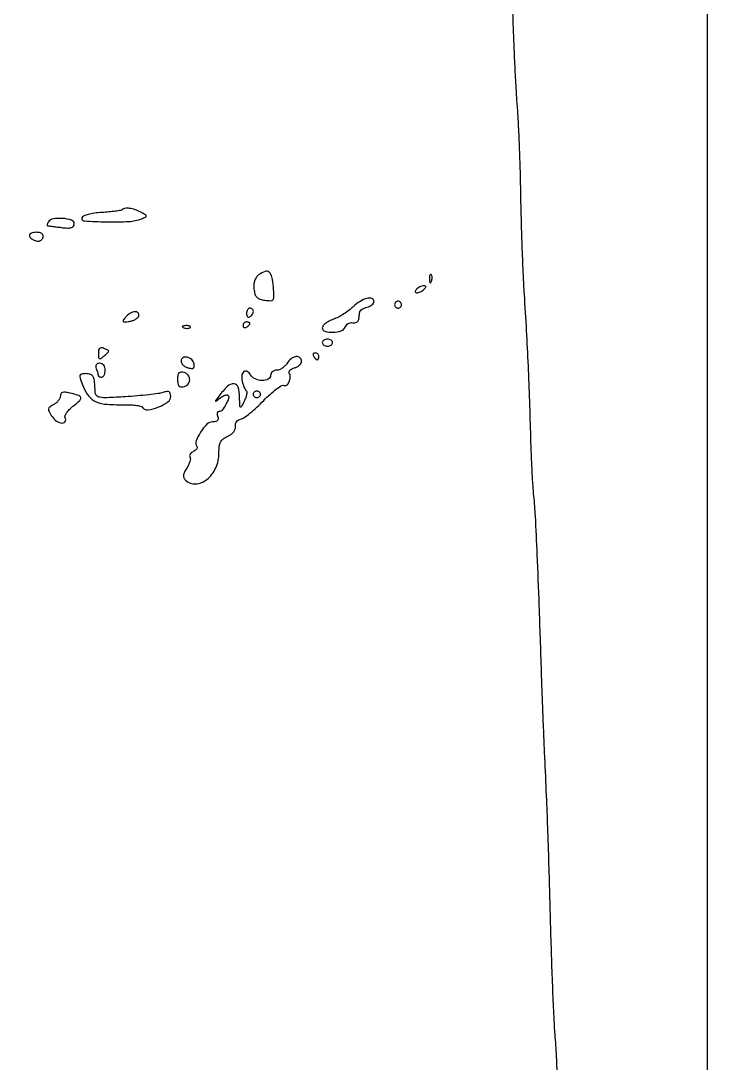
# Model space of a CAD drawing. Extents: x 0 to 4160, y 0 to 3120.
# Drawn here: x 3960.5 to 4160, y 1369 to 1671.3 of the extents above; entities that cross this region are included whole.
import ezdxf

# ---------------------------------------------------------------- set-up
doc = ezdxf.new("R2010")
doc.units = 0

msp = doc.modelspace()

# ---------------------------------------------------------------- linework, layer by layer
for points in [[(4159.499279, 606.274193, 0.000001), (4159.667734, 974.478125, 0.000057), (4159.806661, 1380.08378, 0.000034), (4159.883999, 1862.25), (4160, 3120), (3296.563358, 3120), (2433.126717, 3120)], [(757.647081, 3119.740147, 0.000002), (520.492565, 3119.487217, 0.4139)], [(1964.75, 0.149832, 0.000016), (2717.930904, 0.232101, 0.000028), (3351.473438, 0.357111)], [(4102.692355, 1689.922738, 0.000015), (4102.918679, 1683.178125, 0.000015), (4103.159615, 1676.011054, 0.00002), (4103.378955, 1669.5, 0.00233), (4103.623374, 1663.133997, 0.001975), (4103.939576, 1656.409375, 0.001991), (4104.276292, 1650.284449, 0.005587), (4104.577022, 1646, -0.008213), (4104.862555, 1641.60146, -0.002572), (4105.148138, 1635.003125, -0.002569), (4105.39126, 1627.631936, -0.002839), (4105.549285, 1620.5, 0.00276), (4105.710983, 1613.149658, 0.002113), (4105.966078, 1605.115625, 0.002136), (4106.268792, 1597.597029, 0.005054), (4106.574808, 1592, -0.002372), (4107.207195, 1581.470119, -0.00261), (4107.71811, 1571.264748, -0.002609), (4108.12259, 1561.052013, -0.002368), (4108.435354, 1550.5, 0.003678), (4108.585424, 1545.848633, 0.003181), (4108.80991, 1540.96875, 0.003202), (4109.069825, 1536.548579, 0.009314), (4109.325791, 1533.5, -0.012602), (4109.780871, 1527.616305, -0.002221), (4110.30764, 1516.546041, -0.002012), (4110.885695, 1501.762789, -0.000925), (4111.525591, 1482.5, 0.001344), (4111.716259, 1476.90165, 0.000697), (4111.98287, 1469.9125, 0.000693), (4112.276711, 1462.733842, 0.001056), (4112.553724, 1456.5, -0.001024), (4113.055346, 1445.227785, -0.002007), (4113.400289, 1436.251701, -0.001399), (4113.742666, 1425.420375, -0.000276), (4114.291432, 1406, 0.001745), (4114.576194, 1396.872524, 0.001933), (4114.916314, 1388.053125, 0.001791), (4115.262645, 1380.528588, 0.009995), (4115.543351, 1376.5, -0.007096), (4115.776028, 1373.418441, -0.004968), (4115.954374, 1369.940625, -0.005012), (4116.058748, 1366.604477, -0.010404)], [(4122.573317, 1206.481896, 0.000001), (4122.704968, 1203.590889, 0.000001), (4122.849613, 1200.414719, 0.000001), (4122.98668, 1197.405154, -0.00903)]]:
    msp.add_lwpolyline(points, format="xyb")
for points in [[(3989.877177, 1616.543844, -0.157632), (3989.498674, 1616.350286, -0.006506), (3987.971745, 1616.124189, -0.010754), (3986.129417, 1615.916072, -0.00737), (3984.031159, 1615.75579, 0.019464), (3981.889303, 1615.539972, 0.030276), (3980.070807, 1615.171573, 0.031707), (3978.707594, 1614.714056, 0.21886), (3978.237316, 1614.211947, 0.494067), (3978.865927, 1613.285234, 0.009916), (3985.402986, 1613.042238, 0.016646), (3991.892397, 1613.145853, 0.080977), (3995.477696, 1613.913242, 0.012363), (3996.728697, 1614.438008, 0.321454), (3996.902749, 1614.737228, 0.242607), (3996.691871, 1615.06535, 0.008042), (3995.293437, 1615.842957, 0.039255), (3993.646878, 1616.56434, 0.051487), (3992.049853, 1616.940923, 0.061397), (3990.713802, 1616.949006, 0.168778)], [(3968.5, 1613, 0.024242), (3968.285102, 1612.611357, 0.043977), (3968.154287, 1612.272811, 0.062825), (3968.115685, 1612.026319, 0.357665), (3968.190983, 1611.928717, 0.023798), (3968.418805, 1611.887467, 0.000544), (3969.510789, 1611.744207, 0.001216), (3970.790646, 1611.580881, 0.000824), (3972.25, 1611.400696, 0.017613), (3974.133657, 1611.238346, 0.08244), (3975.211188, 1611.361453, 0.173621), (3975.78097, 1611.770015, 0.152389), (3976, 1612.47198, 0.3277), (3975.217578, 1613.537589, 0.058522), (3972.640089, 1614.025806, 0.055553), (3969.880713, 1613.913425, 0.219823)], [(3963, 1609.106989, 0.218907), (3963.3552, 1608.334562, 0.081579), (3964.400699, 1607.699345, 0.081237), (3965.598661, 1607.430132, 0.214275), (3966.402234, 1607.735568, 0.104297), (3966.952019, 1608.579208, 0.235241), (3966.883473, 1609.319195, 0.186855), (3966.20484, 1609.83178, 0.069473), (3965, 1610, 0.042713), (3964.234328, 1609.934472, 0.06238), (3963.5875, 1609.737678, 0.081888), (3963.149216, 1609.448422, 0.208972)], [(4029.623775, 1597.714165, 0.076397), (4028.867203, 1596.959902, 0.074856), (4028.365685, 1596.008213, 0.067194), (4028.131452, 1594.860808, 0.045923), (4028.164212, 1593.529046, 0.04374), (4028.46766, 1592.060775, 0.120937), (4028.999267, 1591.157471, 0.122228), (4029.884835, 1590.608523, 0.04516), (4031.327722, 1590.28374, 0.031005), (4033.060384, 1590.16373, 0.25705), (4033.729434, 1590.525803, 0.15475), (4033.972829, 1591.424506, 0.010253), (4033.80189, 1594.130659, 0.029792), (4033.379358, 1597.062066, 0.166292), (4032.585153, 1598.410471, 0.266982), (4031.384872, 1598.637758, 0.074317)], [(4079.078947, 1596.416667, 0.018894), (4079.137993, 1595.670344, 0.168741), (4079.279315, 1595.37858, 0.470617), (4079.461564, 1595.395823, 0.054073), (4079.683114, 1595.8125, 0.051402), (4079.839148, 1596.359369, 0.05415), (4079.876576, 1596.916927, 0.060344), (4079.797407, 1597.402231, 0.126455), (4079.604167, 1597.729167, 0.296942), (4079.385309, 1597.77538, 0.208169), (4079.200665, 1597.592839, 0.077125), (4079.089945, 1597.112848, 0.028489)], [(4076, 1594, 0.039081), (4075.48371, 1593.622222, 0.066537), (4075.128406, 1593.223677, 0.099385), (4074.979479, 1592.868563, 0.251186), (4075.057921, 1592.608746, 0.187837), (4075.351673, 1592.479655, 0.06045), (4075.834656, 1592.517427, 0.050517), (4076.411244, 1592.695628, 0.038238), (4077, 1593, 0.039081), (4077.51629, 1593.377778, 0.066537), (4077.871594, 1593.776323, 0.099385), (4078.020521, 1594.131437, 0.251186), (4077.942079, 1594.391254, 0.187837), (4077.648327, 1594.520345, 0.06045), (4077.165344, 1594.482573, 0.050517), (4076.588756, 1594.304372, 0.038238)], [(4057, 1588.416116, -0.033084), (4055.807049, 1587.387003, -0.020312), (4054.279687, 1586.330747, -0.020332), (4052.676121, 1585.404584, -0.033893), (4051.25, 1584.775669, 0.033049), (4050.005873, 1584.229516, 0.042881), (4048.954688, 1583.562484, 0.048961), (4048.21961, 1582.879071, 0.182992), (4048, 1582.299112, 0.335327), (4048.771378, 1581.278254, 0.077531), (4051.050469, 1580.999119, 0.06963), (4053.487174, 1581.422211, 0.227149), (4054.645169, 1582.517707, -0.09287), (4054.989463, 1583.077234, -0.079298), (4055.530534, 1583.510949, -0.079122), (4056.180942, 1583.755415, -0.091758), (4056.841342, 1583.767707, 0.075851), (4057.469, 1583.75956, 0.092848), (4058.024381, 1583.945827, 0.106123), (4058.421427, 1584.294216, 0.131173), (4058.602558, 1584.75, -0.001377), (4058.668146, 1585.293188, -0.001025), (4058.743408, 1585.892302, -0.001036), (4058.816705, 1586.456949, -0.002352), (4058.875, 1586.883369, -0.161415), (4059.061526, 1587.259244, -0.051406), (4059.550781, 1587.660882, -0.045174), (4060.225373, 1588.024486, -0.03709), (4061, 1588.289749, 0.048178), (4061.765121, 1588.570827, 0.057927), (4062.4125, 1588.980377, 0.068086), (4062.853832, 1589.449349, 0.156018), (4063, 1589.90638, 0.316659), (4062.39703, 1590.762993, 0.147958), (4060.971846, 1590.834788, 0.080446), (4058.964894, 1589.976791, 0.053401)], [(4026, 1586.440983, 0.066118), (4026.073267, 1585.889346, 0.138808), (4026.29375, 1585.521475, 0.191142), (4026.620352, 1585.392057, 0.139169), (4027, 1585.5, 0.06081), (4027.382515, 1585.806203, 0.051032), (4027.70625, 1586.2129, 0.053229), (4027.926698, 1586.653442, 0.089642), (4028, 1587.059017, 0.105429), (4027.923444, 1587.418051, 0.099231), (4027.70625, 1587.723586, 0.096318), (4027.381732, 1587.928382, 0.092995), (4027, 1588, 0.153634), (4026.618621, 1587.879982, 0.097988), (4026.29375, 1587.542039, 0.080552), (4026.074545, 1587.037096, 0.062283)], [(4069, 1589, 0.099038), (4069.076342, 1588.618362, 0.097945), (4069.29375, 1588.29375, 0.097945), (4069.618362, 1588.076342, 0.099038), (4070, 1588, 0.099038), (4070.381638, 1588.076342, 0.097945), (4070.70625, 1588.29375, 0.097945), (4070.923658, 1588.618362, 0.099038), (4071, 1589, 0.099038), (4070.923658, 1589.381638, 0.097945), (4070.70625, 1589.70625, 0.097945), (4070.381638, 1589.923658, 0.099038), (4070, 1590, 0.099038), (4069.618362, 1589.923658, 0.097945), (4069.29375, 1589.70625, 0.097945), (4069.076342, 1589.381638, 0.099038)], [(3990.920292, 1585.403958, 0.01916), (3990.21973, 1584.490797, 0.340958), (3990.234029, 1584.143113, 0.246825), (3990.608742, 1583.989732, 0.012325), (3991.96952, 1584.153958, 0.045267), (3992.908142, 1584.378911, 0.048694), (3993.766959, 1584.765538, 0.054202), (3994.427505, 1585.245753, 0.129654), (3994.755005, 1585.75, 0.278008), (3994.556656, 1586.619913, 0.227374), (3993.64713, 1586.959306, 0.111648), (3992.192511, 1586.489547, 0.086043)], [(4007.8125, 1582.316886, 0.051402), (4008.359369, 1582.160852, 0.05415), (4008.916927, 1582.123424, 0.060344), (4009.402231, 1582.202593, 0.126455), (4009.729167, 1582.395833, 0.296942), (4009.77538, 1582.614691, 0.208169), (4009.592839, 1582.799335, 0.077125), (4009.112848, 1582.910055, 0.028489), (4008.416667, 1582.921053, 0.018894), (4007.670344, 1582.862007, 0.168741), (4007.37858, 1582.720685, 0.470617), (4007.395823, 1582.538436, 0.054073)], [(4025, 1582.940983, 0.108972), (4025.078288, 1582.586039, 0.182303), (4025.29375, 1582.3746, 0.161196), (4025.6179, 1582.343488, 0.082592), (4026, 1582.5, 0.029505), (4026.382774, 1582.768994, 0.035638), (4026.70625, 1583.066025, 0.038439), (4026.934461, 1583.34829, 0.151918), (4027, 1583.559017, 0.210953), (4026.92554, 1583.727648, 0.081139), (4026.70625, 1583.870461, 0.061769), (4026.382849, 1583.967655, 0.042167), (4026, 1584, 0.105053), (4025.618444, 1583.918938, 0.099167), (4025.29375, 1583.688914, 0.09642), (4025.076123, 1583.345238, 0.093332)], [(4048, 1578, 0.148195), (4048.115568, 1577.618646, 0.098894), (4048.440625, 1577.29375, 0.082425), (4048.926543, 1577.074694, 0.064853), (4049.5, 1577, 0.064853), (4050.073457, 1577.074694, 0.082425), (4050.559375, 1577.29375, 0.098894), (4050.884432, 1577.618646, 0.148195), (4051, 1578, 0.148195), (4050.884432, 1578.381354, 0.098894), (4050.559375, 1578.70625, 0.082425), (4050.073457, 1578.925306, 0.064853), (4049.5, 1579, 0.064853), (4048.926543, 1578.925306, 0.082425), (4048.440625, 1578.70625, 0.098894), (4048.115568, 1578.381354, 0.148195)], [(3983, 1574.84617, 0.022078), (3983.048955, 1573.738008, 0.247073), (3983.2805, 1573.378933, 0.281513), (3983.682075, 1573.393078, 0.02718), (3984.5, 1574, 0.009954), (3985.074713, 1574.496618, 0.014497), (3985.559375, 1574.958682, 0.009934), (3985.938648, 1575.357404, 0.187279), (3986, 1575.515456, 0.25108), (3985.928228, 1575.649373, 0.018302), (3985.559375, 1575.875627, 0.022097), (3985.074768, 1576.121443, 0.01471), (3984.5, 1576.361626, 0.089466), (3983.829139, 1576.489222, 0.202715), (3983.360518, 1576.296311, 0.150913), (3983.08345, 1575.76503, 0.045316)], [(4007, 1572.689956, 0.126724), (4007.153804, 1572.092854, 0.074338), (4007.604604, 1571.503059, 0.066375), (4008.271312, 1571.009533, 0.062304), (4009.058227, 1570.695024, 0.036195), (4010.043721, 1570.512212, 0.17272), (4010.592401, 1570.641264, 0.233669), (4010.839026, 1571.053983, 0.067547), (4010.796744, 1571.816909, 0.159267), (4010.102591, 1573.069226, 0.13144), (4008.7473, 1573.7876, 0.188323), (4007.533587, 1573.608796, 0.269301)], [(4037.767927, 1572, -0.056806), (4037.159659, 1571.234966, -0.049758), (4036.368967, 1570.5875, -0.052496), (4035.524457, 1570.145899, -0.094507), (4034.759453, 1570, 0.083909), (4034.087527, 1569.886439, 0.093045), (4033.516839, 1569.559375, 0.100519), (4033.135204, 1569.072153, 0.116549), (4033, 1568.5, -0.28733), (4032.31208, 1567.401741, -0.119501), (4030.5289, 1567.014674, -0.097044), (4028.475326, 1567.468734, -0.163818), (4027.181367, 1568.640398, 0.130963), (4026.213533, 1569.637212, 0.309901), (4025.230518, 1569.576851, 0.205978), (4024.625084, 1568.47429, 0.086072), (4024.756164, 1566.749004, 0.019908), (4025.021459, 1565.851356, 0.022457), (4025.348335, 1565.01377, 0.022432), (4025.687056, 1564.333264, 0.102327), (4025.973881, 1564, -0.240958), (4026.141345, 1563.645834, -0.045374), (4026.051506, 1562.9125, -0.039554), (4025.775773, 1561.99404, -0.026959), (4025.326338, 1561, -0.00613), (4024.447518, 1559.3555, -0.492062), (4024.197046, 1559.316826, -0.201479), (4024.037996, 1559.680968, -0.00256), (4024.014742, 1562.25, 0.071534), (4023.597768, 1565.070861, 0.320238), (4022.353085, 1566.039618, 0.206401), (4020.479808, 1565.32263, 0.038686), (4018, 1562.5, 0.001441), (4017.01185, 1561.174527, 0.271832), (4016.994443, 1561.012313, 0.484417), (4017.107358, 1560.984124, 0.001974), (4018.274166, 1561.892501, -0.032774), (4018.994292, 1562.385088, -0.047582), (4019.690747, 1562.712378, -0.058393), (4020.268551, 1562.846184, -0.227905), (4020.605186, 1562.728147, -0.287782), (4020.807975, 1561.842032, -0.04222), (4020.022068, 1560.081381, -0.042444), (4018.932234, 1558.450367, -0.22806), (4017.996201, 1558, 0.192362), (4017.689104, 1557.877312, 0.145121), (4017.506049, 1557.559375, 0.096811), (4017.486082, 1557.074475, 0.053687), (4017.638374, 1556.5, -0.087871), (4017.767495, 1555.832626, -0.199347), (4017.581415, 1555.363632, -0.153241), (4017.065727, 1555.084963, -0.047865), (4016.180231, 1555, 0.198251), (4014.521995, 1554.315605, 0.053752), (4012.698767, 1552.063471, 0.053894), (4011.418137, 1549.513747, 0.231862), (4011.579433, 1547.871474, -0.169573), (4011.664408, 1547.487191, -0.12048), (4011.508429, 1547.070439, -0.091403), (4011.124417, 1546.68244, -0.060538), (4010.569126, 1546.388152, 0.064537), (4010.016641, 1546.08969, 0.095353), (4009.639551, 1545.690124, 0.122279), (4009.494212, 1545.255896, 0.159639), (4009.591939, 1544.851239, -0.16384), (4009.712711, 1544.332586, -0.046237), (4009.555104, 1543.506063, -0.041317), (4009.190878, 1542.548363, -0.033521), (4008.651439, 1541.590781, 0.029382), (4007.976648, 1540.41576, 0.088042), (4007.71557, 1539.530916, 0.12674), (4007.818831, 1538.80265, 0.098418), (4008.265243, 1538.134757, 0.213487), (4011.192893, 1537.016914, 0.15678), (4014.47824, 1538.27966, 0.118483), (4017.075173, 1541.646891, 0.105663), (4018, 1545.974344, -0.029158), (4018.114036, 1547.928131, -0.091589), (4018.499913, 1549.178803, -0.111106), (4019.257486, 1550.072331, -0.054736), (4020.544141, 1550.838158, 0.048752), (4021.565861, 1551.429894, 0.071182), (4022.315377, 1552.148723, 0.086075), (4022.735084, 1552.930985, 0.12326), (4022.794141, 1553.712422, -0.09552), (4022.808752, 1554.421161, -0.104158), (4023.088455, 1555.049785, -0.101088), (4023.606508, 1555.525762, -0.085031), (4024.302041, 1555.797095, 0.104118), (4025.276862, 1556.220531, 0.015165), (4027.009607, 1557.531215, 0.016608), (4028.986475, 1559.234301, 0.013549), (4030.98876, 1561.181473, -0.014731), (4032.930167, 1563.060531, -0.022942), (4034.720122, 1564.54915, -0.019142), (4036.22278, 1565.598469, -0.288877), (4036.831934, 1565.603871, 0.316358), (4037.642425, 1565.651922, 0.121242), (4038.370224, 1566.594577, 0.091793), (4038.702211, 1567.99291, 0.152056), (4038.402629, 1569.15755, -0.208165), (4038.34276, 1569.573045, -0.127747), (4038.593208, 1570.008967, -0.085576), (4039.138921, 1570.402245, -0.049528), (4039.899384, 1570.683939, 0.058006), (4040.702642, 1570.997028, 0.064149), (4041.382944, 1571.478264, 0.07306), (4041.84372, 1572.046729, 0.134626), (4042, 1572.616631, 0.223515), (4041.522004, 1573.632479, 0.212065), (4040.418339, 1573.941797, 0.128921), (4038.969657, 1573.3274, 0.088985)], [(4045.5, 1574, 0.029505), (4045.768994, 1573.617226, 0.035638), (4046.066025, 1573.29375, 0.038439), (4046.34829, 1573.065539, 0.151918), (4046.559017, 1573, 0.210953), (4046.727648, 1573.07446, 0.081139), (4046.870461, 1573.29375, 0.061769), (4046.967655, 1573.617151, 0.042167), (4047, 1574, 0.105053), (4046.918938, 1574.381556, 0.099167), (4046.688914, 1574.70625, 0.09642), (4046.345238, 1574.923877, 0.093332), (4045.940983, 1575, 0.108972), (4045.586039, 1574.921712, 0.182303), (4045.3746, 1574.70625, 0.161196), (4045.343488, 1574.3821, 0.082592)], [(3982.393011, 1570.418213, -0.008099), (3982.625425, 1569.781926, -0.009838), (3982.821697, 1569.178225, -0.008575), (3982.967516, 1568.666328, -0.065182), (3983, 1568.418213, 0.219396), (3983.073776, 1568.258173, 0.077854), (3983.29375, 1568.12285, 0.059196), (3983.617099, 1568.030621, 0.039921), (3984, 1568, 0.191087), (3984.381882, 1568.151477, 0.088204), (3984.70625, 1568.5875, 0.068025), (3984.926307, 1569.234582, 0.048028), (3985, 1570, 0.071853), (3984.884887, 1570.796893, 0.097797), (3984.549126, 1571.438859, 0.110377), (3984.031382, 1571.852481, 0.114041), (3983.393011, 1572, 0.076855), (3982.737605, 1571.898658, 0.176865), (3982.348199, 1571.59835, 0.16701), (3982.230887, 1571.103551, 0.067159)], [(4006, 1567.333056, 0.038737), (4006.088312, 1566.194857, 0.125626), (4006.38431, 1565.504042, 0.18013), (4006.900722, 1565.180562, 0.099335), (4007.655524, 1565.176676, 0.157012), (4008.950393, 1565.891402, 0.175876), (4009.511713, 1567.19438, 0.181503), (4009.099948, 1568.523072, 0.165333), (4007.898302, 1569.316344, 0.062962), (4006.957044, 1569.43942, 0.205718), (4006.391336, 1569.199232, 0.157941), (4006.084417, 1568.564207, 0.034243)], [(3978.694104, 1565.096818, 0.078368), (3980.257261, 1562.433269, 0.122616), (3982.378511, 1560.855031, 0.083107), (3985.604743, 1560.100269, 0.022051), (3990.909603, 1559.994771, -0.020885), (3992.642369, 1559.964349, -0.028094), (3994.201046, 1559.783529, -0.027794), (3995.43118, 1559.499081, -0.185693), (3995.922307, 1559.125709, 0.303465), (3997.367543, 1558.466465, 0.054976), (4000.358647, 1559.297982, 0.053744), (4003.166885, 1560.79001, 0.248704), (4004, 1562.361322, 0.059365), (4003.892094, 1563.266958, 0.217404), (4003.544091, 1563.710458, 0.16488), (4002.902242, 1563.807796, 0.032168), (4001.75, 1563.525058, -0.041902), (4000.39136, 1563.21955, -0.00624), (3997.606231, 1562.869728, -0.006985), (3994.297809, 1562.542791, -0.005967), (3990.803126, 1562.288648, -0.004437), (3985.549025, 1562.016307, -0.048858), (3983.44586, 1562.131517, -0.167526), (3982.468596, 1562.645684, -0.185359), (3982.066269, 1563.630221, 0.014172), (3981.917172, 1566.626238, 0.095474), (3981.524496, 1568.053752, 0.189633), (3980.75236, 1568.754788, 0.090838), (3979.413779, 1569, 0.039455), (3978.07589, 1568.894261, 0.317772), (3977.658495, 1568.487008, 0.133237), (3977.727013, 1567.659175, 0.006701)], [(3972, 1562.554236, -0.110991), (3971.854751, 1561.90797, -0.055593), (3971.4125, 1561.191833, -0.051215), (3970.764985, 1560.519554, -0.052654), (3970, 1560, 0.033027), (3968.872791, 1559.297332, 0.209426), (3968.536624, 1558.729404, 0.159305), (3968.679862, 1558.001831, 0.017427), (3969.57547, 1556.525162, 0.106982), (3970.882028, 1555.238814, 0.121333), (3972.546116, 1554.681872, 0.303582), (3973.409062, 1555.162307, 0.262515), (3973.366772, 1556.215568, -0.239031), (3973.32093, 1556.757968, -0.053521), (3973.772928, 1557.601556, -0.04438), (3974.565729, 1558.566999, -0.030095), (3975.622515, 1559.521147, 0.016809), (3977.620162, 1561.230711, 0.269181), (3977.875879, 1562.047417, 0.267696), (3977.29388, 1562.677707, 0.01666), (3974.75, 1563.378376, 0.02477), (3973.406451, 1563.631089, 0.107299), (3972.602166, 1563.568722, 0.199955), (3972.164077, 1563.210179, 0.123172)], [(4030, 1563, -0.099038), (4029.923658, 1562.618362, -0.097945), (4029.70625, 1562.29375, -0.097945), (4029.381638, 1562.076342, -0.099038), (4029, 1562, -0.099038), (4028.618362, 1562.076342, -0.097945), (4028.29375, 1562.29375, -0.097945), (4028.076342, 1562.618362, -0.099038), (4028, 1563, -0.099038), (4028.076342, 1563.381638, -0.097945), (4028.29375, 1563.70625, -0.097945), (4028.618362, 1563.923658, -0.099038), (4029, 1564, -0.099038), (4029.381638, 1563.923658, -0.097945), (4029.70625, 1563.70625, -0.097945), (4029.923658, 1563.381638, -0.099038)]]:
    msp.add_lwpolyline(points, format="xyb", close=True)

doc.saveas('drawing.dxf')
